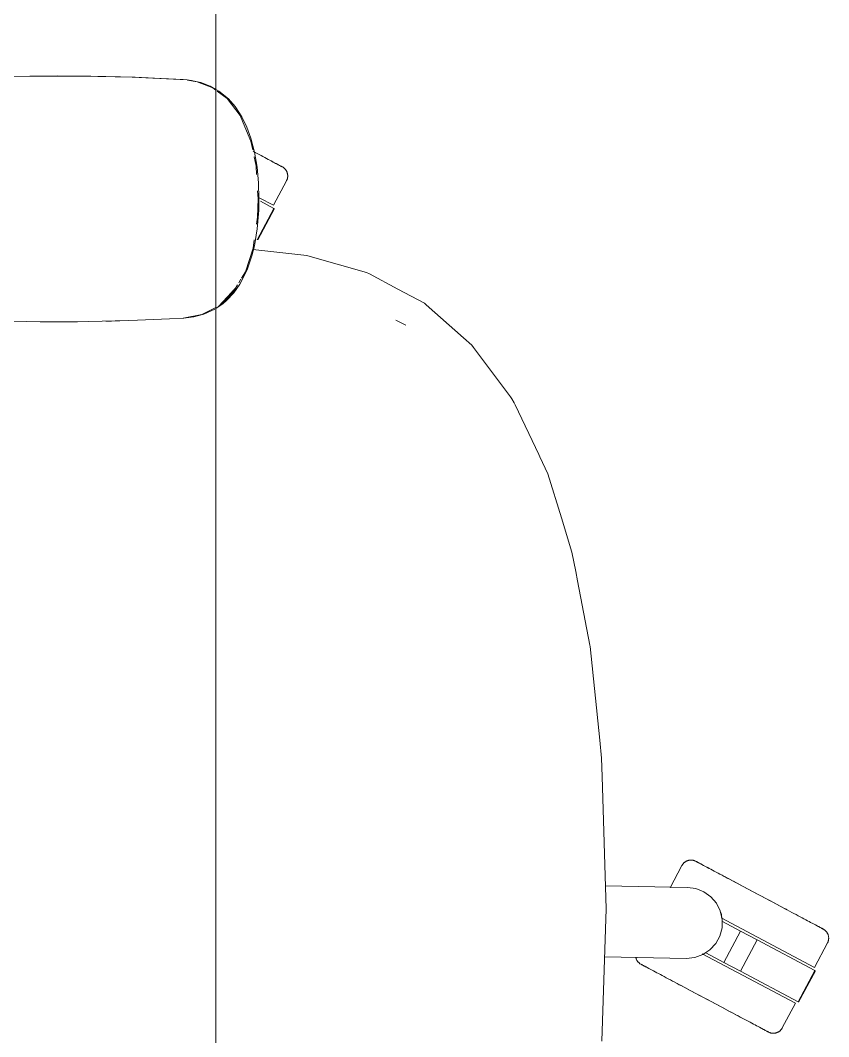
# Model space of a CAD drawing. Header units: millimetres. Extents: x 155927 to 326028, y -36033 to 97293.
# Drawn here: x 200548.3 to 200867.1, y 33479.4 to 33880.2 of the extents above; entities that cross this region are included whole.
import ezdxf

# ---------------------------------------------------------------- set-up
doc = ezdxf.new("R2010")
doc.units = ezdxf.units.MM
doc.header["$MEASUREMENT"] = 0
doc.layers.add('G-IMPT', color=8, linetype='CONTINUOUS', lineweight=9)
doc.layers.add('I-FURN', color=8, linetype='CONTINUOUS', lineweight=9)

msp = doc.modelspace()

# ---------------------------------------------------------------- linework, layer by layer
at = {"layer": 'G-IMPT'}
for p, q in [((200552.01, 33858.21), (200543.59, 33858.04)), ((200552.01, 33858.21), (200562.8, 33858.3)), ((200552.01, 33858.21), (200572.19, 33858.25)), ((200552.01, 33858.21), (200582.03, 33858.09)), ((200582.03, 33858.09), (200562.8, 33858.3)), ((200572.19, 33858.25), (200582.03, 33858.09)), ((200572.19, 33858.25), (200593.59, 33857.75)), ((200572.19, 33858.25), (200592.38, 33857.79)), ((200572.19, 33858.21), (200574.23, 33858.23)), ((200574.23, 33858.23), (200576.14, 33858.16)), ((200582.03, 33858.09), (200593.59, 33857.75)), ((200593.59, 33857.75), (200592.38, 33857.79)), ((200592.38, 33857.79), (200614.16, 33856.7)), ((200592.38, 33857.79), (200612.56, 33856.81)), ((200593.59, 33857.75), (200614.16, 33856.7)), ((200614.16, 33856.7), (200612.56, 33856.81)), ((200614.16, 33856.7), (200615.81, 33856.45)), ((200618.03, 33855.98), (200614.18, 33856.57)), ((200618.21, 33856), (200615.81, 33856.45)), ((200618.03, 33855.98), (200624.22, 33853.57)), ((200618.21, 33856), (200619.55, 33855.64)), ((200623.19, 33854.24), (200619.55, 33855.64)), ((200623.19, 33854.24), (200625.43, 33852.97)), ((200624.22, 33853.57), (200625.43, 33852.68)), ((200625.43, 33852.97), (200626.63, 33852.29)), ((200625.98, 33852.27), (200629.85, 33849.41)), ((200626.63, 33852.29), (200630.37, 33849.21)), ((200629.85, 33849.41), (200635.06, 33842.62)), ((200633.03, 33846.17), (200630.37, 33849.21)), ((200635.69, 33842.12), (200633.03, 33846.17)), ((200635.06, 33842.62), (200636.9, 33838.22)), ((200635.69, 33842.12), (200637.67, 33838.05)), ((200639.23, 33832.6), (200636.9, 33838.22)), ((200639.26, 33833.71), (200637.67, 33838.05)), ((200639.23, 33832.6), (200639.94, 33829.14)), ((200639.26, 33833.71), (200640.69, 33828.23)), ((200641.69, 33822.3), (200640.69, 33828.23)), ((200640.5, 33826.39), (200641.27, 33822.64)), ((200641.27, 33822.64), (200641.47, 33819.43)), ((200641.69, 33822.3), (200642.25, 33816.15)), ((200642.43, 33809.81), (200642.25, 33816.15)), ((200641.87, 33812.92), (200642.06, 33809.81)), ((200641.83, 33802.65), (200642.06, 33809.81)), ((200642.34, 33805.31), (200642.43, 33809.81)), ((200642.34, 33805.31), (200641.77, 33797.99)), ((200641.83, 33802.65), (200641.43, 33799.87)), ((200640.65, 33791.23), (200641.77, 33797.99)), ((200640.56, 33793.68), (200640.1, 33790.39)), ((200640.1, 33790.39), (200637.07, 33781)), ((200639.67, 33787.3), (200640.65, 33791.23)), ((200639.98, 33789.88), (200661.26, 33787.47)), ((200639.67, 33787.3), (200637.93, 33782.22)), ((200663.52, 33786.83), (200661.26, 33787.47)), ((200663.52, 33786.83), (200684.87, 33780.83)), ((200637.07, 33781), (200635.6, 33778.54)), ((200637.93, 33782.22), (200635.73, 33777.58)), ((200684.87, 33780.83), (200685.98, 33780.23)), ((200685.98, 33780.23), (200697.22, 33774.22)), ((200632.48, 33772.75), (200634.92, 33776.21)), ((200635.32, 33778.08), (200634.46, 33776.64)), ((200635.73, 33777.58), (200634.92, 33776.21)), ((200633.3, 33774.78), (200626.4, 33767.39)), ((200632.11, 33772.69), (200626.4, 33767.39)), ((200632.17, 33773.48), (200628.81, 33769.62)), ((200629.61, 33769.7), (200632.48, 33772.75)), ((200633.99, 33775.85), (200632.11, 33772.69)), ((200633.3, 33774.78), (200632.48, 33773.84)), ((200697.22, 33774.22), (200707.65, 33768.64)), ((200625.43, 33766.61), (200628.29, 33768.57)), ((200626.4, 33767.39), (200628.81, 33769.62)), ((200629.61, 33769.7), (200628.29, 33768.57)), ((200708.32, 33768.05), (200707.65, 33768.64)), ((200619.9, 33764.18), (200612.56, 33762.81)), ((200616.79, 33763.31), (200620.74, 33764.38)), ((200624.16, 33766.29), (200619.9, 33764.18)), ((200625.07, 33766.37), (200620.74, 33764.38)), ((200624.16, 33766.29), (200625.43, 33766.91)), ((200723.1, 33755.03), (200708.32, 33768.05)), ((200550.65, 33761.44), (200538.34, 33761.73)), ((200550.65, 33761.44), (200556.12, 33761.37)), ((200570.83, 33761.36), (200556.12, 33761.37)), ((200575.34, 33761.41), (200570.83, 33761.36)), ((200575.34, 33761.41), (200591.01, 33761.79)), ((200582.07, 33761.59), (200584.29, 33761.59)), ((200587.61, 33761.73), (200584.29, 33761.59)), ((200591.01, 33761.79), (200594.56, 33761.91)), ((200607.12, 33762.53), (200594.56, 33761.91)), ((200607.12, 33762.53), (200612.78, 33762.81)), ((200612.78, 33762.81), (200616.79, 33763.31)), ((200700.35, 33760.02), (200696.46, 33761.98)), ((200698.05, 33761.2), (200696.46, 33761.98)), ((200700.35, 33760.02), (200698.05, 33761.2)), ((200723.1, 33755.03), (200726.36, 33752.16)), ((200727.09, 33751.19), (200726.36, 33752.16)), ((200741.66, 33731.7), (200727.09, 33751.19)), ((200741.66, 33731.7), (200742.12, 33730.92)), ((200742.12, 33730.92), (200743.06, 33729.35)), ((200743.48, 33728.64), (200743.06, 33729.35)), ((200743.48, 33728.64), (200752.75, 33709)), ((200752.75, 33709), (200753.18, 33708.08)), ((200756.37, 33701.32), (200753.18, 33708.08)), ((200756.37, 33701.32), (200761.69, 33684.04)), ((200761.69, 33684.04), (200765.88, 33670.44)), ((200765.88, 33670.44), (200767.34, 33662.83)), ((200768.05, 33659.17), (200767.34, 33662.83)), ((200768.05, 33659.17), (200772.91, 33633.79)), ((200773, 33633.33), (200772.91, 33633.79)), ((200773, 33633.33), (200776.82, 33596.34)), ((200776.82, 33596.34), (200777.56, 33589.27)), ((200777.78, 33582.01), (200777.56, 33589.27)), ((200779.4, 33529.85), (200777.78, 33582.01)), ((200777.69, 33477.66), (200779.4, 33529.85))]:
    msp.add_line(p, q, dxfattribs=at)
at = {"layer": 'I-FURN'}
for p, q in [((200625.43, 34207.61), (200625.43, 32807.61)), ((200625.43, 32807.61), (200625.43, 34207.61)), ((200640.91, 33828.11), (200640.08, 33828.56)), ((200641.73, 33827.68), (200640.91, 33828.11)), ((200642.51, 33827.26), (200641.73, 33827.68)), ((200643.28, 33826.86), (200642.51, 33827.26)), ((200644.01, 33826.47), (200643.28, 33826.86)), ((200644.72, 33826.09), (200644.01, 33826.47)), ((200645.4, 33825.73), (200644.72, 33826.09)), ((200646.04, 33825.39), (200645.4, 33825.73)), ((200646.66, 33825.06), (200646.04, 33825.39)), ((200647.24, 33824.75), (200646.66, 33825.06)), ((200646.93, 33824.91), (200647.5, 33824.61)), ((200647.8, 33824.45), (200647.24, 33824.75)), ((200647.5, 33824.61), (200648.04, 33824.33)), ((200648.31, 33824.18), (200647.8, 33824.45)), ((200648.04, 33824.33), (200648.54, 33824.06)), ((200648.79, 33823.92), (200648.31, 33824.18)), ((200648.54, 33824.06), (200649, 33823.81)), ((200649.24, 33823.69), (200648.79, 33823.92)), ((200649, 33823.81), (200649.43, 33823.58)), ((200649.65, 33823.47), (200649.24, 33823.69)), ((200649.43, 33823.58), (200649.83, 33823.37)), ((200650.02, 33823.27), (200649.65, 33823.47)), ((200649.83, 33823.37), (200650.18, 33823.18)), ((200650.36, 33823.09), (200650.02, 33823.27)), ((200650.18, 33823.18), (200650.5, 33823.02)), ((200650.66, 33822.93), (200650.36, 33823.09)), ((200650.5, 33823.02), (200650.78, 33822.87)), ((200650.91, 33822.8), (200650.66, 33822.93)), ((200650.78, 33822.87), (200651.02, 33822.74)), ((200651.13, 33822.68), (200650.91, 33822.8)), ((200651.02, 33822.74), (200651.22, 33822.63)), ((200651.31, 33822.58), (200651.13, 33822.68)), ((200651.22, 33822.63), (200651.38, 33822.55)), ((200651.45, 33822.51), (200651.31, 33822.58)), ((200651.38, 33822.55), (200651.51, 33822.48)), ((200651.55, 33822.46), (200651.45, 33822.51)), ((200651.51, 33822.48), (200651.59, 33822.44)), ((200651.61, 33822.42), (200651.55, 33822.46)), ((200651.59, 33822.44), (200651.63, 33822.42)), ((200651.63, 33822.41), (200651.61, 33822.42)), ((200651.63, 33822.42), (200651.63, 33822.41)), ((200651.63, 33822.41), (200651.78, 33822.33)), ((200651.78, 33822.33), (200651.91, 33822.25)), ((200651.91, 33822.25), (200652.05, 33822.16)), ((200652.05, 33822.16), (200652.18, 33822.07)), ((200652.18, 33822.07), (200652.3, 33821.97)), ((200652.3, 33821.97), (200652.43, 33821.86)), ((200652.43, 33821.86), (200652.54, 33821.75)), ((200652.54, 33821.75), (200652.66, 33821.64)), ((200652.66, 33821.64), (200652.77, 33821.52)), ((200652.77, 33821.52), (200652.87, 33821.39)), ((200652.87, 33821.39), (200652.97, 33821.27)), ((200652.97, 33821.27), (200653.06, 33821.14)), ((200653.06, 33821.14), (200653.15, 33821)), ((200653.15, 33821), (200653.24, 33820.86)), ((200653.24, 33820.86), (200653.31, 33820.72)), ((200653.31, 33820.72), (200653.39, 33820.58)), ((200653.39, 33820.58), (200653.45, 33820.43)), ((200653.45, 33820.43), (200653.51, 33820.28)), ((200653.51, 33820.28), (200653.57, 33820.13)), ((200648.15, 33807.28), (200653.3, 33816.96)), ((200653.32, 33817), (200653.3, 33816.96)), ((200653.39, 33817.14), (200653.32, 33817)), ((200653.46, 33817.29), (200653.39, 33817.14)), ((200653.52, 33817.44), (200653.46, 33817.29)), ((200653.57, 33817.59), (200653.52, 33817.44)), ((200653.57, 33820.13), (200653.61, 33819.98)), ((200653.62, 33817.75), (200653.57, 33817.59)), ((200653.61, 33819.98), (200653.66, 33819.82)), ((200653.66, 33817.9), (200653.62, 33817.75)), ((200653.66, 33819.82), (200653.69, 33819.66)), ((200653.69, 33818.06), (200653.66, 33817.9)), ((200653.69, 33819.66), (200653.72, 33819.5)), ((200653.72, 33818.22), (200653.69, 33818.06)), ((200653.72, 33819.5), (200653.74, 33819.34)), ((200653.74, 33818.38), (200653.72, 33818.22)), ((200653.74, 33819.34), (200653.76, 33819.18)), ((200653.76, 33818.54), (200653.74, 33818.38)), ((200653.76, 33819.18), (200653.77, 33819.02)), ((200653.77, 33818.7), (200653.76, 33818.54)), ((200653.77, 33819.02), (200653.77, 33818.86)), ((200653.77, 33818.86), (200653.77, 33818.7)), ((200642.52, 33810.27), (200648.15, 33807.28)), ((200643.04, 33808.86), (200648.34, 33806.05)), ((200648.34, 33806.05), (200641.76, 33793.68)), ((200641.93, 33793.59), (200648.51, 33805.95)), ((200641.76, 33793.68), (200641.67, 33793.73)), ((200809.72, 33547.6), (200809.82, 33547.72)), ((200809.82, 33547.72), (200809.93, 33547.84)), ((200809.93, 33547.84), (200810.04, 33547.96)), ((200810.04, 33547.96), (200810.16, 33548.06)), ((200810.16, 33548.06), (200810.29, 33548.17)), ((200810.29, 33548.17), (200810.41, 33548.27)), ((200810.41, 33548.27), (200810.54, 33548.36)), ((200810.54, 33548.36), (200810.68, 33548.45)), ((200810.68, 33548.45), (200810.82, 33548.53)), ((200810.82, 33548.53), (200810.96, 33548.61)), ((200810.96, 33548.61), (200811.1, 33548.68)), ((200811.1, 33548.68), (200811.25, 33548.75)), ((200811.25, 33548.75), (200811.4, 33548.81)), ((200811.4, 33548.81), (200811.55, 33548.86)), ((200811.55, 33548.86), (200811.7, 33548.91)), ((200811.7, 33548.91), (200811.86, 33548.95)), ((200811.86, 33548.95), (200812.02, 33548.99)), ((200812.02, 33548.99), (200812.18, 33549.02)), ((200812.18, 33549.02), (200812.34, 33549.04)), ((200812.34, 33549.04), (200812.5, 33549.06)), ((200812.5, 33549.06), (200812.66, 33549.07)), ((200812.66, 33549.07), (200812.82, 33549.07)), ((200812.82, 33549.07), (200812.98, 33549.07)), ((200812.98, 33549.07), (200813.14, 33549.06)), ((200813.14, 33549.06), (200813.3, 33549.04)), ((200813.3, 33549.04), (200813.46, 33549.02)), ((200813.46, 33549.02), (200813.62, 33548.99)), ((200813.62, 33548.99), (200813.78, 33548.96)), ((200813.78, 33548.96), (200813.93, 33548.92)), ((200813.93, 33548.92), (200814.09, 33548.87)), ((200814.09, 33548.87), (200814.24, 33548.81)), ((200814.24, 33548.81), (200814.39, 33548.76)), ((200814.39, 33548.76), (200814.54, 33548.69)), ((200814.54, 33548.69), (200814.68, 33548.62)), ((200814.68, 33548.62), (200814.72, 33548.6)), ((200814.72, 33548.6), (200814.74, 33548.59)), ((200814.77, 33548.57), (200814.72, 33548.6)), ((200814.72, 33548.6), (200814.72, 33548.6)), ((200814.74, 33548.59), (200814.8, 33548.56)), ((200814.85, 33548.53), (200814.77, 33548.57)), ((200814.8, 33548.56), (200814.9, 33548.5)), ((200814.97, 33548.46), (200814.85, 33548.53)), ((200814.9, 33548.5), (200815.04, 33548.43)), ((200815.13, 33548.38), (200814.97, 33548.46)), ((200815.04, 33548.43), (200815.22, 33548.33)), ((200815.33, 33548.27), (200815.13, 33548.38)), ((200815.22, 33548.33), (200815.44, 33548.22)), ((200815.57, 33548.14), (200815.33, 33548.27)), ((200815.44, 33548.22), (200815.7, 33548.08)), ((200815.85, 33548), (200815.57, 33548.14)), ((200815.7, 33548.08), (200816, 33547.92)), ((200816.17, 33547.83), (200815.85, 33548)), ((200816, 33547.92), (200816.33, 33547.74)), ((200816.53, 33547.64), (200816.17, 33547.83)), ((200816.33, 33547.74), (200816.7, 33547.54)), ((200809.27, 33546.93), (200804.57, 33538.09)), ((200809.27, 33546.93), (200809.35, 33547.07)), ((200809.35, 33547.07), (200809.43, 33547.21)), ((200809.43, 33547.21), (200809.52, 33547.34)), ((200809.52, 33547.34), (200809.62, 33547.47)), ((200809.62, 33547.47), (200809.72, 33547.6)), ((200816.92, 33547.43), (200816.53, 33547.64)), ((200816.7, 33547.54), (200817.11, 33547.33)), ((200817.35, 33547.2), (200816.92, 33547.43)), ((200817.11, 33547.33), (200817.56, 33547.09)), ((200817.82, 33546.95), (200817.35, 33547.2)), ((200817.56, 33547.09), (200818.04, 33546.83)), ((200818.32, 33546.69), (200817.82, 33546.95)), ((200818.04, 33546.83), (200818.56, 33546.56)), ((200818.85, 33546.4), (200818.32, 33546.69)), ((200818.56, 33546.56), (200819.11, 33546.26)), ((200819.42, 33546.1), (200818.85, 33546.4)), ((200819.11, 33546.26), (200819.69, 33545.95)), ((200820.02, 33545.78), (200819.42, 33546.1)), ((200820.66, 33545.44), (200820.02, 33545.78)), ((200821.32, 33545.09), (200820.66, 33545.44)), ((200822.01, 33544.72), (200821.32, 33545.09)), ((200822.74, 33544.34), (200822.01, 33544.72)), ((200823.49, 33543.94), (200822.74, 33544.34)), ((200824.26, 33543.52), (200823.49, 33543.94)), ((200825.06, 33543.1), (200824.26, 33543.52)), ((200825.89, 33542.66), (200825.06, 33543.1)), ((200825.44, 33542.9), (200826.27, 33542.45)), ((200826.73, 33542.21), (200825.89, 33542.66)), ((200826.27, 33542.45), (200827.13, 33542)), ((200827.6, 33541.75), (200826.73, 33542.21)), ((200827.13, 33542), (200828.01, 33541.53)), ((200828.49, 33541.28), (200827.6, 33541.75)), ((200828.01, 33541.53), (200828.9, 33541.06)), ((200829.4, 33540.79), (200828.49, 33541.28)), ((200828.9, 33541.06), (200829.82, 33540.57)), ((200830.32, 33540.3), (200829.4, 33540.79)), ((200829.82, 33540.57), (200830.75, 33540.08)), ((200831.26, 33539.81), (200830.32, 33540.3)), ((200830.75, 33540.08), (200831.69, 33539.57)), ((200832.21, 33539.3), (200831.26, 33539.81)), ((200779.12, 33538.87), (200811.46, 33538.31)), ((200811.46, 33538.31), (200814.8, 33537.84)), ((200814.8, 33537.84), (200817.93, 33536.59)), ((200817.93, 33536.59), (200820.67, 33534.63)), ((200831.69, 33539.57), (200832.65, 33539.06)), ((200833.17, 33538.79), (200832.21, 33539.3)), ((200832.65, 33539.06), (200833.62, 33538.55)), ((200834.15, 33538.27), (200833.17, 33538.79)), ((200833.62, 33538.55), (200834.6, 33538.03)), ((200835.13, 33537.75), (200834.15, 33538.27)), ((200834.6, 33538.03), (200835.58, 33537.5)), ((200836.12, 33537.22), (200835.13, 33537.75)), ((200835.58, 33537.5), (200836.58, 33536.98)), ((200837.12, 33536.69), (200836.12, 33537.22)), ((200836.58, 33536.98), (200837.58, 33536.44)), ((200838.12, 33536.16), (200837.12, 33536.69)), ((200837.58, 33536.44), (200838.58, 33535.91)), ((200839.12, 33535.62), (200838.12, 33536.16)), ((200838.58, 33535.91), (200839.58, 33535.38)), ((200840.13, 33535.09), (200839.12, 33535.62)), ((200820.67, 33534.63), (200822.87, 33532.06)), ((200822.87, 33532.06), (200824.38, 33529.05)), ((200839.58, 33535.38), (200840.59, 33534.84)), ((200841.13, 33534.55), (200840.13, 33535.09)), ((200840.59, 33534.84), (200841.59, 33534.31)), ((200842.14, 33534.02), (200841.13, 33534.55)), ((200841.59, 33534.31), (200842.6, 33533.78)), ((200843.13, 33533.49), (200842.14, 33534.02)), ((200842.6, 33533.78), (200843.59, 33533.25)), ((200844.13, 33532.96), (200843.13, 33533.49)), ((200843.59, 33533.25), (200844.58, 33532.72)), ((200845.12, 33532.44), (200844.13, 33532.96)), ((200844.58, 33532.72), (200845.57, 33532.2)), ((200846.09, 33531.92), (200845.12, 33532.44)), ((200845.57, 33532.2), (200846.54, 33531.68)), ((200847.06, 33531.4), (200846.09, 33531.92)), ((200846.54, 33531.68), (200847.51, 33531.17)), ((200824.38, 33529.05), (200825.13, 33525.76)), ((200848.02, 33530.89), (200847.06, 33531.4)), ((200847.51, 33531.17), (200848.46, 33530.66)), ((200848.96, 33530.39), (200848.02, 33530.89)), ((200848.46, 33530.66), (200849.39, 33530.16)), ((200849.89, 33529.9), (200848.96, 33530.39)), ((200849.39, 33530.16), (200850.32, 33529.67)), ((200850.81, 33529.41), (200849.89, 33529.9)), ((200850.32, 33529.67), (200850.66, 33529.49)), ((200851.7, 33528.93), (200850.81, 33529.41)), ((200852.58, 33528.47), (200851.7, 33528.93)), ((200853.44, 33528.01), (200852.58, 33528.47)), ((200854.27, 33527.57), (200853.44, 33528.01)), ((200824.79, 33526.25), (200861.51, 33506.73)), ((200825.13, 33525.76), (200825.07, 33522.39)), ((200825.2, 33524.9), (200832.34, 33521.11)), ((200855.08, 33527.14), (200854.27, 33527.57)), ((200855.87, 33526.72), (200855.08, 33527.14)), ((200856.63, 33526.31), (200855.87, 33526.72)), ((200857.37, 33525.92), (200856.63, 33526.31)), ((200858.08, 33525.54), (200857.37, 33525.92)), ((200858.75, 33525.18), (200858.08, 33525.54)), ((200859.4, 33524.84), (200858.75, 33525.18)), ((200860.02, 33524.51), (200859.4, 33524.84)), ((200860.6, 33524.2), (200860.02, 33524.51)), ((200860.29, 33524.37), (200860.86, 33524.06)), ((200861.15, 33523.91), (200860.6, 33524.2)), ((200860.86, 33524.06), (200861.4, 33523.78)), ((200861.67, 33523.63), (200861.15, 33523.91)), ((200861.4, 33523.78), (200861.9, 33523.51)), ((200862.15, 33523.38), (200861.67, 33523.63)), ((200825.07, 33522.39), (200824.21, 33519.13)), ((200832.34, 33521.11), (200825.77, 33508.74)), ((200832.34, 33521.11), (200838.99, 33517.57)), ((200861.9, 33523.51), (200862.36, 33523.27)), ((200862.6, 33523.14), (200862.15, 33523.38)), ((200862.36, 33523.27), (200862.79, 33523.04)), ((200863.01, 33522.92), (200862.6, 33523.14)), ((200862.79, 33523.04), (200863.19, 33522.83)), ((200863.38, 33522.72), (200863.01, 33522.92)), ((200863.19, 33522.83), (200863.54, 33522.64)), ((200863.72, 33522.55), (200863.38, 33522.72)), ((200863.54, 33522.64), (200863.86, 33522.47)), ((200864.01, 33522.39), (200863.72, 33522.55)), ((200863.86, 33522.47), (200864.14, 33522.32)), ((200864.27, 33522.25), (200864.01, 33522.39)), ((200864.14, 33522.32), (200864.38, 33522.19)), ((200864.49, 33522.13), (200864.27, 33522.25)), ((200864.38, 33522.19), (200864.58, 33522.09)), ((200864.67, 33522.04), (200864.49, 33522.13)), ((200864.58, 33522.09), (200864.74, 33522)), ((200864.81, 33521.96), (200864.67, 33522.04)), ((200864.74, 33522), (200864.86, 33521.94)), ((200864.91, 33521.91), (200864.81, 33521.96)), ((200864.86, 33521.94), (200864.95, 33521.89)), ((200864.97, 33521.88), (200864.91, 33521.91)), ((200864.95, 33521.89), (200864.99, 33521.87)), ((200864.99, 33521.87), (200864.97, 33521.88)), ((200864.99, 33521.87), (200865.13, 33521.79)), ((200864.99, 33521.87), (200864.99, 33521.87)), ((200865.13, 33521.79), (200865.27, 33521.7)), ((200865.27, 33521.7), (200865.41, 33521.61)), ((200865.41, 33521.61), (200865.54, 33521.52)), ((200865.54, 33521.52), (200865.66, 33521.42)), ((200865.66, 33521.42), (200865.79, 33521.32)), ((200865.79, 33521.32), (200865.9, 33521.21)), ((200865.9, 33521.21), (200866.02, 33521.09)), ((200866.02, 33521.09), (200866.13, 33520.97)), ((200866.13, 33520.97), (200866.23, 33520.85)), ((200866.23, 33520.85), (200866.33, 33520.72)), ((200866.33, 33520.72), (200866.42, 33520.59)), ((200866.42, 33520.59), (200866.51, 33520.46)), ((200866.51, 33520.46), (200866.59, 33520.32)), ((200866.59, 33520.32), (200866.67, 33520.18)), ((200866.67, 33520.18), (200866.74, 33520.03)), ((200866.74, 33520.03), (200866.81, 33519.89)), ((200866.81, 33519.89), (200866.87, 33519.74)), ((200866.87, 33519.74), (200866.92, 33519.58)), ((200822.59, 33516.17), (200820.31, 33513.68)), ((200824.21, 33519.13), (200822.59, 33516.17)), ((200838.99, 33517.57), (200832.41, 33505.21)), ((200838.99, 33517.57), (200861.69, 33505.5)), ((200861.51, 33506.73), (200866.66, 33516.42)), ((200866.68, 33516.45), (200866.66, 33516.42)), ((200866.75, 33516.6), (200866.68, 33516.45)), ((200866.82, 33516.75), (200866.75, 33516.6)), ((200866.88, 33516.9), (200866.82, 33516.75)), ((200866.93, 33517.05), (200866.88, 33516.9)), ((200866.92, 33519.58), (200866.97, 33519.43)), ((200866.98, 33517.2), (200866.93, 33517.05)), ((200866.97, 33519.43), (200867.01, 33519.27)), ((200867.02, 33517.36), (200866.98, 33517.2)), ((200867.01, 33519.27), (200867.05, 33519.12)), ((200867.05, 33517.52), (200867.02, 33517.36)), ((200867.05, 33519.12), (200867.08, 33518.96)), ((200867.08, 33517.67), (200867.05, 33517.52)), ((200867.08, 33518.96), (200867.1, 33518.8)), ((200867.1, 33517.83), (200867.08, 33517.67)), ((200867.1, 33518.8), (200867.12, 33518.64)), ((200867.12, 33517.99), (200867.1, 33517.83)), ((200867.12, 33518.64), (200867.13, 33518.48)), ((200867.13, 33518.16), (200867.12, 33517.99)), ((200867.13, 33518.48), (200867.13, 33518.32)), ((200867.13, 33518.32), (200867.13, 33518.16)), ((200817.5, 33511.82), (200814.32, 33510.67)), ((200817.25, 33512.14), (200854, 33492.6)), ((200820.31, 33513.68), (200817.5, 33511.82)), ((200825.77, 33508.74), (200818.63, 33512.54)), ((200810.97, 33510.33), (200778.78, 33510.89)), ((200791.1, 33510.58), (200791.07, 33510.73)), ((200791.14, 33510.42), (200791.1, 33510.58)), ((200791.19, 33510.27), (200791.14, 33510.42)), ((200791.25, 33510.11), (200791.19, 33510.27)), ((200791.31, 33509.96), (200791.25, 33510.11)), ((200791.37, 33509.82), (200791.31, 33509.96)), ((200791.44, 33509.67), (200791.37, 33509.82)), ((200791.52, 33509.53), (200791.44, 33509.67)), ((200791.61, 33509.39), (200791.52, 33509.53)), ((200791.69, 33509.26), (200791.61, 33509.39)), ((200791.79, 33509.13), (200791.69, 33509.26)), ((200791.89, 33509), (200791.79, 33509.13)), ((200791.99, 33508.88), (200791.89, 33509)), ((200792.1, 33508.76), (200791.99, 33508.88)), ((200792.21, 33508.64), (200792.1, 33508.76)), ((200792.33, 33508.53), (200792.21, 33508.64)), ((200792.45, 33508.43), (200792.33, 33508.53)), ((200792.58, 33508.33), (200792.45, 33508.43)), ((200792.71, 33508.23), (200792.58, 33508.33)), ((200792.84, 33508.15), (200792.71, 33508.23)), ((200792.98, 33508.06), (200792.84, 33508.15)), ((200793.12, 33507.98), (200792.98, 33508.06)), ((200793.13, 33507.98), (200793.12, 33507.98)), ((200793.12, 33507.98), (200793.14, 33507.97)), ((200793.17, 33507.96), (200793.13, 33507.98)), ((200793.14, 33507.97), (200793.2, 33507.94)), ((200793.25, 33507.91), (200793.17, 33507.96)), ((200793.2, 33507.94), (200793.3, 33507.89)), ((200793.37, 33507.85), (200793.25, 33507.91)), ((200793.3, 33507.89), (200793.44, 33507.81)), ((200793.54, 33507.76), (200793.37, 33507.85)), ((200793.44, 33507.81), (200793.62, 33507.72)), ((200793.74, 33507.66), (200793.54, 33507.76)), ((200793.62, 33507.72), (200793.84, 33507.6)), ((200793.98, 33507.53), (200793.74, 33507.66)), ((200793.84, 33507.6), (200794.1, 33507.46)), ((200814.32, 33510.67), (200810.97, 33510.33)), ((200832.41, 33505.21), (200825.77, 33508.74)), ((200794.26, 33507.38), (200793.98, 33507.53)), ((200794.1, 33507.46), (200794.4, 33507.3)), ((200794.58, 33507.21), (200794.26, 33507.38)), ((200794.4, 33507.3), (200794.73, 33507.13)), ((200794.93, 33507.02), (200794.58, 33507.21)), ((200794.73, 33507.13), (200795.11, 33506.93)), ((200795.32, 33506.81), (200794.93, 33507.02)), ((200795.11, 33506.93), (200795.52, 33506.71)), ((200795.75, 33506.58), (200795.32, 33506.81)), ((200795.52, 33506.71), (200795.96, 33506.47)), ((200796.22, 33506.34), (200795.75, 33506.58)), ((200795.96, 33506.47), (200796.45, 33506.22)), ((200796.72, 33506.07), (200796.22, 33506.34)), ((200796.45, 33506.22), (200796.96, 33505.94)), ((200797.26, 33505.79), (200796.72, 33506.07)), ((200796.96, 33505.94), (200797.51, 33505.65)), ((200797.83, 33505.48), (200797.26, 33505.79)), ((200797.51, 33505.65), (200798.1, 33505.34)), ((200798.1, 33505.34), (200798.71, 33505.01)), ((200798.71, 33505.01), (200799.36, 33504.67)), ((200799.36, 33504.67), (200800.04, 33504.31)), ((200800.04, 33504.31), (200800.75, 33503.93)), ((200800.75, 33503.93), (200801.48, 33503.54)), ((200855.12, 33493.14), (200832.41, 33505.21)), ((200861.69, 33505.5), (200855.12, 33493.14)), ((200855.29, 33493.05), (200861.87, 33505.41)), ((200801.48, 33503.54), (200802.24, 33503.13)), ((200802.24, 33503.13), (200803.03, 33502.71)), ((200803.03, 33502.71), (200803.84, 33502.28)), ((200803.84, 33502.28), (200804.68, 33501.84)), ((200804.68, 33501.84), (200805.54, 33501.38)), ((200805.54, 33501.38), (200806.41, 33500.92)), ((200806.41, 33500.92), (200807.31, 33500.44)), ((200807.8, 33500.18), (200806.89, 33500.66)), ((200807.31, 33500.44), (200808.22, 33499.95)), ((200808.72, 33499.69), (200807.8, 33500.18)), ((200808.22, 33499.95), (200809.15, 33499.46)), ((200809.66, 33499.19), (200808.72, 33499.69)), ((200809.15, 33499.46), (200810.1, 33498.96)), ((200810.61, 33498.68), (200809.66, 33499.19)), ((200810.1, 33498.96), (200811.05, 33498.45)), ((200811.57, 33498.17), (200810.61, 33498.68)), ((200811.05, 33498.45), (200812.02, 33497.93)), ((200812.55, 33497.65), (200811.57, 33498.17)), ((200812.02, 33497.93), (200813, 33497.41)), ((200813.53, 33497.13), (200812.55, 33497.65)), ((200813, 33497.41), (200813.99, 33496.89)), ((200814.52, 33496.6), (200813.53, 33497.13)), ((200813.99, 33496.89), (200814.98, 33496.36)), ((200815.52, 33496.07), (200814.52, 33496.6)), ((200814.98, 33496.36), (200815.98, 33495.83)), ((200816.52, 33495.54), (200815.52, 33496.07)), ((200815.98, 33495.83), (200816.98, 33495.3)), ((200817.53, 33495.01), (200816.52, 33495.54)), ((200816.98, 33495.3), (200817.99, 33494.76)), ((200818.53, 33494.47), (200817.53, 33495.01)), ((200817.99, 33494.76), (200818.99, 33494.23)), ((200819.54, 33493.94), (200818.53, 33494.47)), ((200818.99, 33494.23), (200820, 33493.69)), ((200820.54, 33493.41), (200819.54, 33493.94)), ((200820, 33493.69), (200821, 33493.16)), ((200821.54, 33492.87), (200820.54, 33493.41)), ((200821, 33493.16), (200822, 33492.63)), ((200822.53, 33492.35), (200821.54, 33492.87)), ((200822, 33492.63), (200822.99, 33492.1)), ((200823.52, 33491.82), (200822.53, 33492.35)), ((200822.99, 33492.1), (200823.97, 33491.58)), ((200824.5, 33491.3), (200823.52, 33491.82)), ((200823.97, 33491.58), (200824.95, 33491.06)), ((200848.85, 33482.92), (200854, 33492.6)), ((200825.47, 33490.78), (200824.5, 33491.3)), ((200824.95, 33491.06), (200825.91, 33490.55)), ((200826.43, 33490.28), (200825.47, 33490.78)), ((200825.91, 33490.55), (200826.86, 33490.04)), ((200827.37, 33489.77), (200826.43, 33490.28)), ((200826.86, 33490.04), (200827.8, 33489.55)), ((200828.3, 33489.28), (200827.37, 33489.77)), ((200827.8, 33489.55), (200828.72, 33489.05)), ((200829.21, 33488.79), (200828.3, 33489.28)), ((200828.72, 33489.05), (200829.63, 33488.57)), ((200830.11, 33488.32), (200829.21, 33488.79)), ((200829.63, 33488.57), (200830.51, 33488.1)), ((200830.99, 33487.85), (200830.11, 33488.32)), ((200830.51, 33488.1), (200831.38, 33487.64)), ((200831.84, 33487.4), (200830.99, 33487.85)), ((200831.38, 33487.64), (200832.23, 33487.19)), ((200832.68, 33486.95), (200831.84, 33487.4)), ((200832.23, 33487.19), (200833.05, 33486.75)), ((200833.05, 33486.75), (200833.85, 33486.33)), ((200833.85, 33486.33), (200834.63, 33485.91)), ((200834.63, 33485.91), (200835.38, 33485.51)), ((200835.38, 33485.51), (200836.1, 33485.13)), ((200836.1, 33485.13), (200836.8, 33484.76)), ((200836.8, 33484.76), (200837.46, 33484.41)), ((200837.46, 33484.41), (200838.09, 33484.07)), ((200838.09, 33484.07), (200838.7, 33483.75)), ((200839.01, 33483.59), (200838.42, 33483.9)), ((200838.7, 33483.75), (200839.26, 33483.45)), ((200839.56, 33483.29), (200839.01, 33483.59)), ((200839.26, 33483.45), (200839.8, 33483.16)), ((200840.08, 33483.02), (200839.56, 33483.29)), ((200839.8, 33483.16), (200840.3, 33482.9)), ((200840.56, 33482.76), (200840.08, 33483.02)), ((200840.3, 33482.9), (200840.77, 33482.65)), ((200841, 33482.52), (200840.56, 33482.76)), ((200840.77, 33482.65), (200841.2, 33482.42)), ((200841.41, 33482.31), (200841, 33482.52)), ((200841.2, 33482.42), (200841.59, 33482.21)), ((200841.79, 33482.11), (200841.41, 33482.31)), ((200841.59, 33482.21), (200841.95, 33482.02)), ((200842.12, 33481.93), (200841.79, 33482.11)), ((200841.95, 33482.02), (200842.26, 33481.85)), ((200842.42, 33481.77), (200842.12, 33481.93)), ((200842.26, 33481.85), (200842.54, 33481.71)), ((200842.68, 33481.63), (200842.42, 33481.77)), ((200842.54, 33481.71), (200842.78, 33481.58)), ((200842.9, 33481.52), (200842.68, 33481.63)), ((200842.78, 33481.58), (200842.98, 33481.47)), ((200843.08, 33481.42), (200842.9, 33481.52)), ((200842.98, 33481.47), (200843.15, 33481.39)), ((200843.22, 33481.35), (200843.08, 33481.42)), ((200843.15, 33481.39), (200843.27, 33481.32)), ((200843.32, 33481.29), (200843.22, 33481.35)), ((200843.27, 33481.32), (200843.35, 33481.28)), ((200843.38, 33481.26), (200843.32, 33481.29)), ((200843.35, 33481.28), (200843.39, 33481.25)), ((200843.4, 33481.25), (200843.38, 33481.26)), ((200843.39, 33481.25), (200843.4, 33481.25)), ((200843.44, 33481.23), (200843.4, 33481.25)), ((200843.58, 33481.16), (200843.44, 33481.23)), ((200843.73, 33481.09), (200843.58, 33481.16)), ((200843.88, 33481.03), (200843.73, 33481.09)), ((200844.03, 33480.98), (200843.88, 33481.03)), ((200844.18, 33480.93), (200844.03, 33480.98)), ((200844.34, 33480.89), (200844.18, 33480.93)), ((200844.5, 33480.86), (200844.34, 33480.89)), ((200844.66, 33480.83), (200844.5, 33480.86)), ((200844.82, 33480.81), (200844.66, 33480.83)), ((200844.98, 33480.79), (200844.82, 33480.81)), ((200845.14, 33480.78), (200844.98, 33480.79)), ((200845.3, 33480.78), (200845.14, 33480.78)), ((200845.46, 33480.78), (200845.3, 33480.78)), ((200845.62, 33480.79), (200845.46, 33480.78)), ((200845.78, 33480.81), (200845.62, 33480.79)), ((200845.94, 33480.83), (200845.78, 33480.81)), ((200846.1, 33480.86), (200845.94, 33480.83)), ((200846.26, 33480.9), (200846.1, 33480.86)), ((200846.41, 33480.94), (200846.26, 33480.9)), ((200846.57, 33480.99), (200846.41, 33480.94)), ((200846.72, 33481.04), (200846.57, 33480.99)), ((200846.87, 33481.1), (200846.72, 33481.04)), ((200847.01, 33481.17), (200846.87, 33481.1)), ((200847.16, 33481.24), (200847.01, 33481.17)), ((200847.3, 33481.32), (200847.16, 33481.24)), ((200847.44, 33481.4), (200847.3, 33481.32)), ((200847.57, 33481.49), (200847.44, 33481.4)), ((200847.7, 33481.58), (200847.57, 33481.49)), ((200847.83, 33481.68), (200847.7, 33481.58)), ((200847.95, 33481.79), (200847.83, 33481.68)), ((200848.07, 33481.89), (200847.95, 33481.79)), ((200848.19, 33482.01), (200848.07, 33481.89)), ((200848.3, 33482.13), (200848.19, 33482.01)), ((200848.4, 33482.25), (200848.3, 33482.13)), ((200848.5, 33482.38), (200848.4, 33482.25)), ((200848.6, 33482.51), (200848.5, 33482.38)), ((200848.69, 33482.64), (200848.6, 33482.51)), ((200848.77, 33482.78), (200848.69, 33482.64)), ((200848.85, 33482.92), (200848.77, 33482.78))]:
    msp.add_line(p, q, dxfattribs=at)
msp.add_arc((200811.4, 33524.31), 13.81, 12.3473, 17.336, dxfattribs=at)
msp.add_open_spline([(200824.72, 33527.96), (200824.84, 33527.54), (200824.91, 33527.1), (200824.97, 33526.67)], degree=3, dxfattribs=at)

doc.saveas('drawing.dxf')
